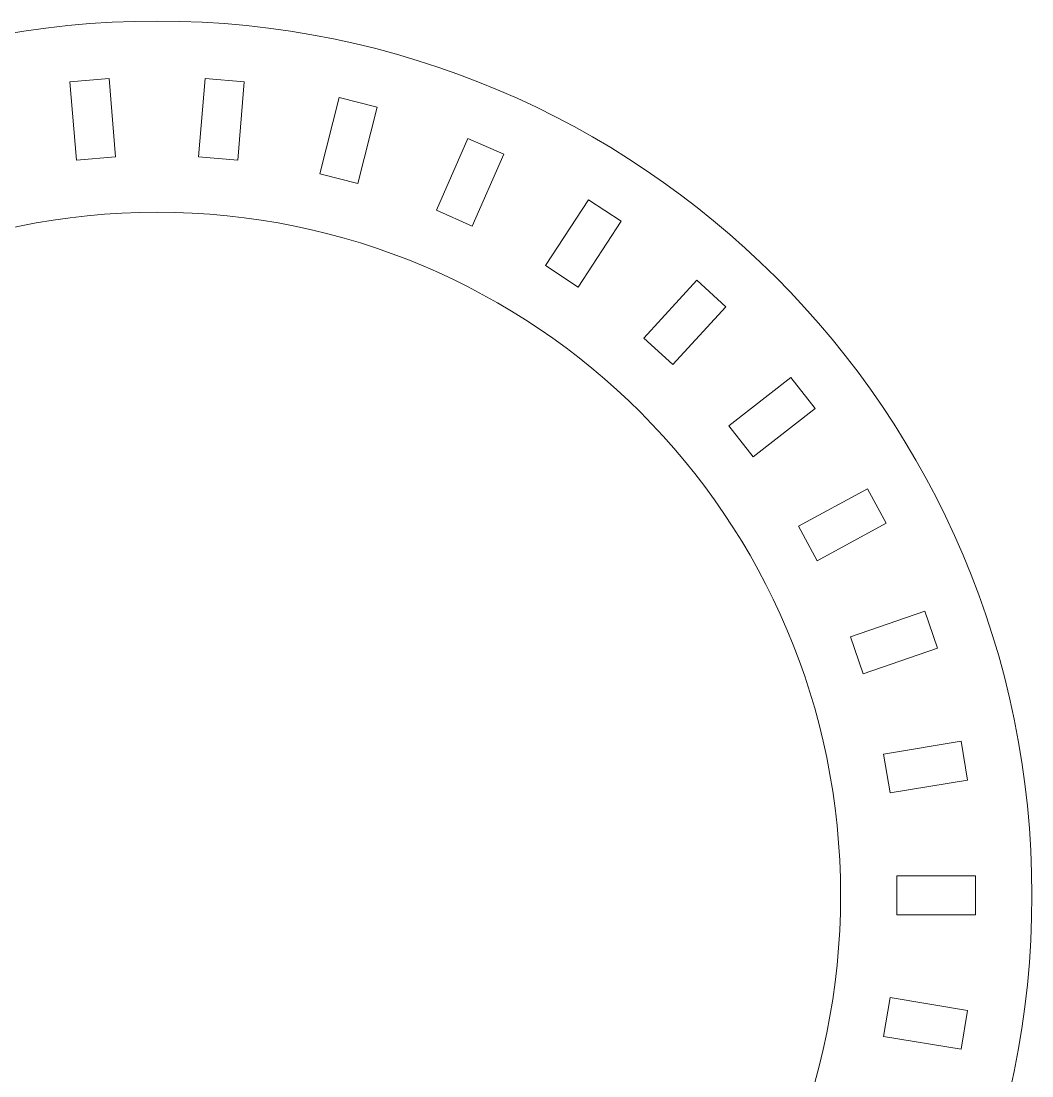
# Model space of a CAD drawing. Header units: millimetres. Extents: x -417 to 417, y -320 to 320.
# Drawn here: x 252.2 to 329.4, y 13.1 to 93.6 of the extents above; entities that cross this region are included whole.
import ezdxf

# ---------------------------------------------------------------- set-up
doc = ezdxf.new("R2010")
doc.units = ezdxf.units.MM
doc.header["$MEASUREMENT"] = 0
doc.layers.add('Camada 1', color=7, linetype='Continuous')

msp = doc.modelspace()

# ---------------------------------------------------------------- linework, layer by layer
at = {"layer": 'Camada 1', "lineweight": 20}
for points in [[(262.6064, 93.6452), (299.4866, 93.6453), (329.3841, 63.7482), (329.3843, 26.8676), (329.3843, 26.8676), (329.3843, -10.0125), (299.487, -39.9098), (262.6068, -39.9099), (262.6068, -39.9099), (225.7267, -39.9099), (195.8293, -10.0127), (195.8292, 26.8674), (195.8292, 26.8674), (195.8291, 63.7476), (225.7263, 93.645), (262.6064, 93.6452)], [(259.4377, 83.2767), (259.4377, 83.2767), (258.9423, 89.2563), (258.9423, 89.2563), (258.9423, 89.2563), (258.9423, 89.2563), (255.9525, 89.0085), (255.9525, 89.0085), (255.9525, 89.0085), (255.9525, 89.0085), (256.448, 83.029), (256.448, 83.029), (256.448, 83.029), (256.448, 83.029), (259.4377, 83.2767), (259.4377, 83.2767)], [(268.7655, 83.029), (268.7655, 83.029), (269.261, 89.0085), (269.261, 89.0085), (269.261, 89.0085), (269.261, 89.0085), (266.2712, 89.2563), (266.2712, 89.2563), (266.2712, 89.2563), (266.2712, 89.2563), (265.7758, 83.2767), (265.7758, 83.2767), (265.7758, 83.2767), (265.7758, 83.2767), (268.7655, 83.029), (268.7655, 83.029)], [(275.0172, 81.9858), (275.0172, 81.9858), (277.9254, 81.2493), (277.9254, 81.2493), (277.9254, 81.2493), (277.9254, 81.2493), (279.3983, 87.0657), (279.3983, 87.0657), (279.3983, 87.0657), (279.3983, 87.0657), (276.4901, 87.8022), (276.4901, 87.8022), (276.4901, 87.8022), (276.4901, 87.8022), (275.0172, 81.9858), (275.0172, 81.9858)], [(286.6674, 77.9863), (286.6674, 77.9863), (289.0776, 83.4809), (289.0776, 83.4809), (289.0776, 83.4809), (289.0776, 83.4809), (286.3302, 84.686), (286.3302, 84.686), (286.3302, 84.686), (286.3302, 84.686), (283.9201, 79.1914), (283.9201, 79.1914), (283.9201, 79.1914), (283.9201, 79.1914), (286.6674, 77.9863), (286.6674, 77.9863)], [(294.7531, 73.3288), (294.7531, 73.3288), (298.0348, 78.3518), (298.0348, 78.3518), (298.0348, 78.3518), (298.0348, 78.3518), (295.5233, 79.9927), (295.5233, 79.9927), (295.5233, 79.9927), (295.5233, 79.9927), (292.2416, 74.9697), (292.2416, 74.9697), (292.2416, 74.9697), (292.2416, 74.9697), (294.7531, 73.3288), (294.7531, 73.3288)], [(314.7855, 26.8679), (314.7853, 55.6854), (291.424, 79.0465), (262.6065, 79.0464), (262.6065, 79.0464), (233.7891, 79.0463), (210.4279, 55.685), (210.428, 26.8675), (210.428, 26.8675), (210.4281, -1.95), (233.7894, -25.3111), (262.6068, -25.3111), (262.6068, -25.3111), (291.4243, -25.311), (314.7855, -1.9498), (314.7855, 26.8679)], [(301.9619, 67.404), (301.9619, 67.404), (306.0256, 71.8184), (306.0256, 71.8184), (306.0256, 71.8184), (306.0256, 71.8184), (303.8184, 73.8502), (303.8184, 73.8502), (303.8184, 73.8502), (303.8184, 73.8502), (299.7547, 69.4359), (299.7547, 69.4359), (299.7547, 69.4359), (299.7547, 69.4359), (301.9619, 67.404), (301.9619, 67.404)], [(310.9894, 66.4262), (310.9894, 66.4262), (306.2546, 62.7409), (306.2546, 62.7409), (306.2546, 62.7409), (306.2546, 62.7409), (308.0972, 60.3735), (308.0972, 60.3735), (308.0972, 60.3735), (308.0972, 60.3735), (312.8321, 64.0588), (312.8321, 64.0588), (312.8321, 64.0588), (312.8321, 64.0588), (310.9894, 66.4262), (310.9894, 66.4262)], [(316.8407, 57.9231), (316.8407, 57.9231), (311.5639, 55.0675), (311.5639, 55.0675), (311.5639, 55.0675), (311.5639, 55.0675), (312.9917, 52.429), (312.9917, 52.429), (312.9917, 52.429), (312.9917, 52.429), (318.2685, 55.2847), (318.2685, 55.2847), (318.2685, 55.2847), (318.2685, 55.2847), (316.8407, 57.9231), (316.8407, 57.9231)], [(321.2126, 48.573), (321.2126, 48.573), (315.5377, 46.6248), (315.5377, 46.6248), (315.5377, 46.6248), (315.5377, 46.6248), (316.5118, 43.7873), (316.5118, 43.7873), (316.5118, 43.7873), (316.5118, 43.7873), (322.1867, 45.7355), (322.1867, 45.7355), (322.1867, 45.7355), (322.1867, 45.7355), (321.2126, 48.573), (321.2126, 48.573)], [(323.9859, 38.6307), (323.9859, 38.6307), (318.0677, 37.6431), (318.0677, 37.6431), (318.0677, 37.6431), (318.0677, 37.6431), (318.5615, 34.6841), (318.5615, 34.6841), (318.5615, 34.6841), (318.5615, 34.6841), (324.4797, 35.6716), (324.4797, 35.6716), (324.4797, 35.6716), (324.4797, 35.6716), (323.9859, 38.6307), (323.9859, 38.6307)], [(319.0849, 28.3676), (319.0849, 28.3676), (319.0849, 25.3676), (319.0849, 25.3676), (319.0849, 25.3676), (319.0849, 25.3676), (325.0849, 25.3676), (325.0849, 25.3676), (325.0849, 25.3676), (325.0849, 25.3676), (325.0849, 28.3676), (325.0849, 28.3676), (325.0849, 28.3676), (325.0849, 28.3676), (319.0849, 28.3676), (319.0849, 28.3676)], [(324.4797, 18.0637), (324.4797, 18.0637), (318.5615, 19.0512), (318.5615, 19.0512), (318.5615, 19.0512), (318.5615, 19.0512), (318.0677, 16.0922), (318.0677, 16.0922), (318.0677, 16.0922), (318.0677, 16.0922), (323.9859, 15.1046), (323.9859, 15.1046), (323.9859, 15.1046), (323.9859, 15.1046), (324.4797, 18.0637), (324.4797, 18.0637)]]:
    msp.add_open_spline(points, degree=3, knots=[0, 0, 0, 0, 0.2, 0.2, 0.2, 0.2, 0.4, 0.4, 0.4, 0.4, 0.6, 0.6, 0.6, 0.6, 1, 1, 1, 1], dxfattribs=at)

doc.saveas('drawing.dxf')
